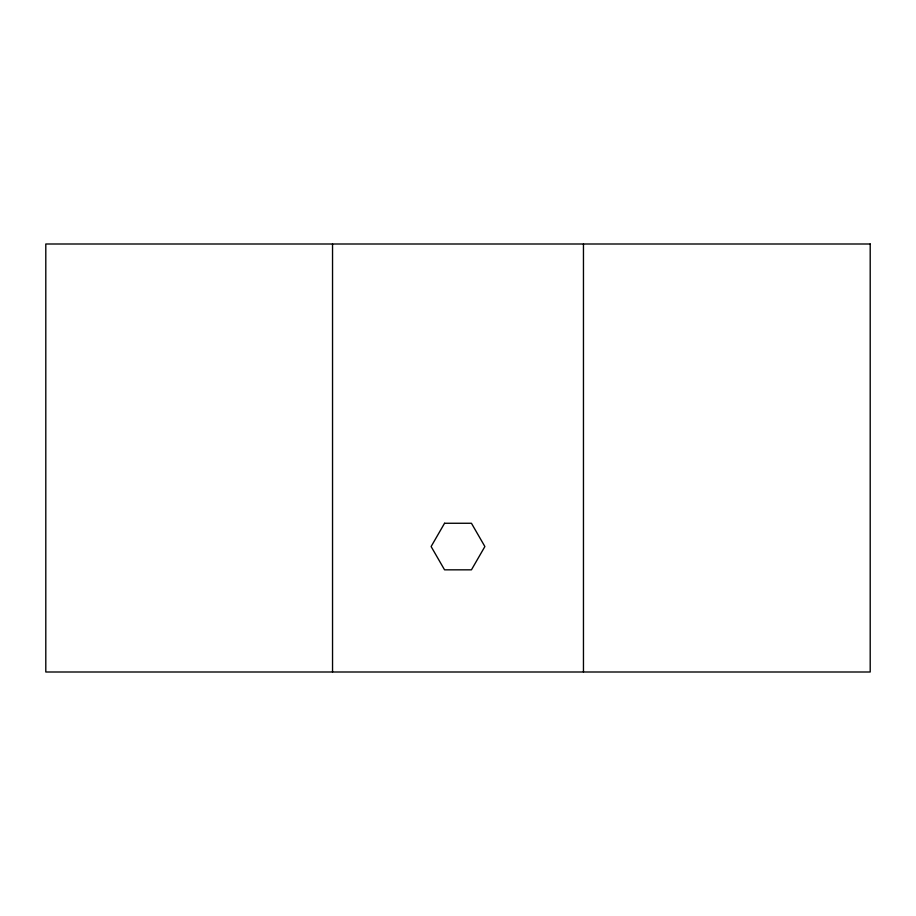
<?xml version="1.0" encoding="UTF-8"?>
<svg xmlns="http://www.w3.org/2000/svg" width="916" height="916" viewBox="0 0 916 916"><rect width="100%" height="100%" fill="white"/><g stroke="black" fill="none" stroke-linecap="round" stroke-linejoin="round"><path stroke-width="1.37" d="M583.458 243.999L583.458 672M332.542 243.999L332.542 672M444.558 523.265L431.115 546.543L444.558 569.832L471.442 569.832L484.885 546.543L471.442 523.265L444.558 523.265M870.2 243.999L45.8 243.999L45.8 672L870.2 672L870.2 243.999"/></g></svg>
